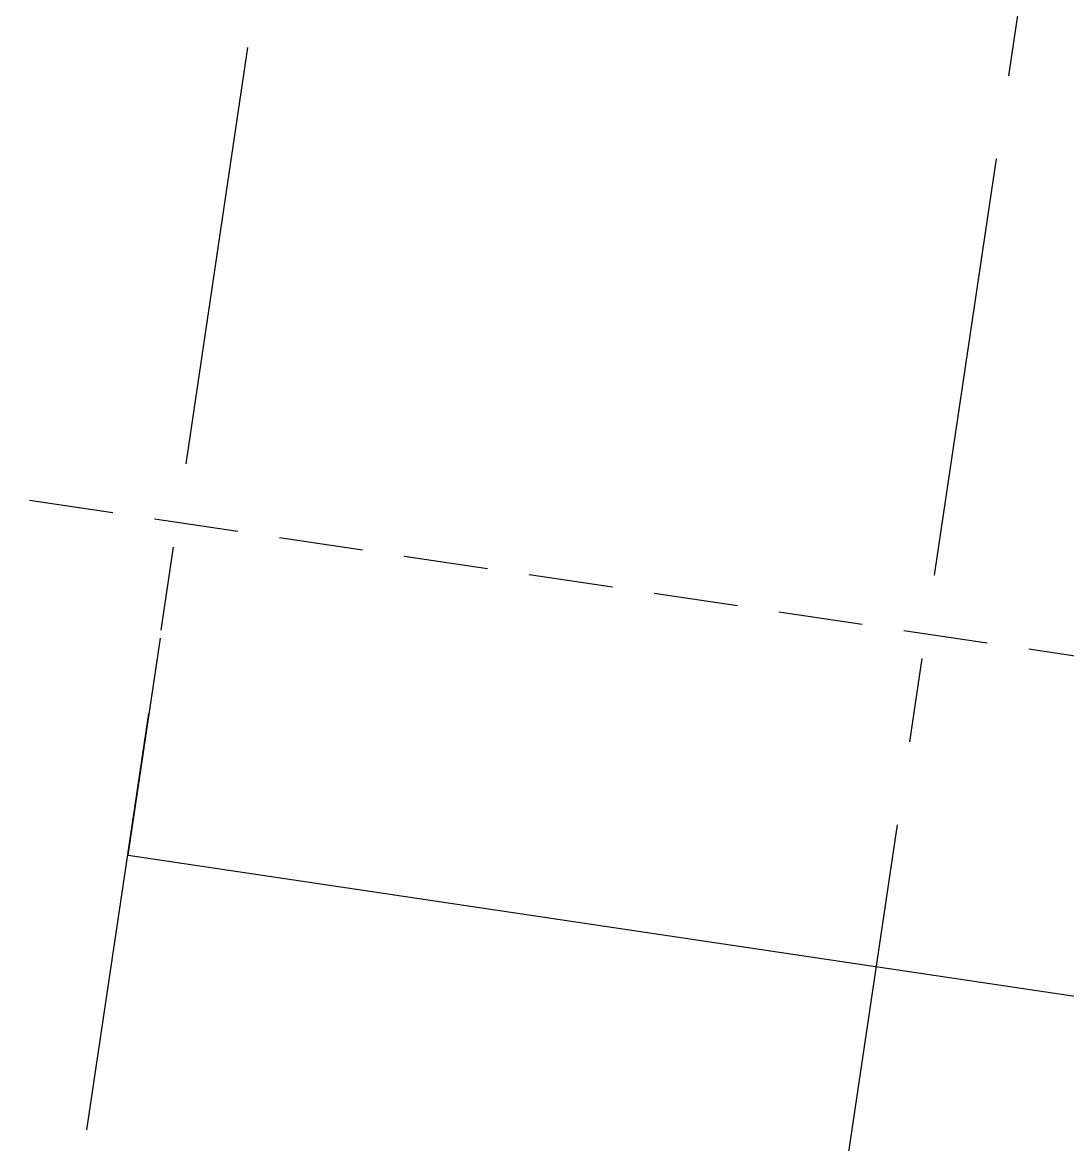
# Model space of a CAD drawing. Header units: millimetres. Extents: x 338 to 506, y 179 to 335.
# Drawn here: x 447.99 to 451.093, y 256.649 to 259.982 of the extents above; entities that cross this region are included whole.
import ezdxf

# ---------------------------------------------------------------- set-up
doc = ezdxf.new("R2010")
doc.units = ezdxf.units.MM
for name, pattern in [('CENTER', [2, 1.25, -0.25, 0.25, -0.25]), ('DASHED2', [0.375, 0.25, -0.125]), ('HIDDEN', [0.375, 0.25, -0.125])]:
    doc.linetypes.add(name, pattern=pattern)
doc.layers.add('EJES_DE_COLUMNA', color=255, linetype='DASHED2')
doc.layers.add('MUROS', color=32, linetype='Continuous')

# ---------------------------------------------------------------- blocks, each defined once
blk = doc.blocks.new('EJES_ESTRUCTURALES')
at = {"layer": 'EJES_DE_COLUMNA', "color": 9, "linetype": 'CENTER'}
for p, q in [((661.47768, 144.50228), (759.37077, 144.5063)), ((661.47768, 142.25478), (759.37077, 142.2588))]:
    blk.add_line(p, q, dxfattribs=at)
blk = doc.blocks.new('A$C7152A42C')
at = {"color": 3}
blk.add_line((83.08127, 49.21772), (83.73299, 49.21772), dxfattribs=at)
blk.add_lwpolyline([(83.08127, 49.21772), (83.08127, 44.13772)], dxfattribs=at)
at = {"layer": 'MUROS', "linetype": 'HIDDEN'}
blk.add_lwpolyline([(87.55383, 97.28772), (84.08127, 97.28772), (84.08127, 43.88841), (87.55383, 43.88841)], dxfattribs=at)
at = {"layer": 'EJES_DE_COLUMNA'}
blk.add_blockref('EJES_ESTRUCTURALES', (-631.22088, -95.28525), dxfattribs=at)

msp = doc.modelspace()

# ---------------------------------------------------------------- block references
at = {"layer": 'MUROS', "color": 32, "rotation": 81.53046525965426}
msp.add_blockref('A$C7152A42C', (484.7482, 168.0844), dxfattribs=at)

doc.saveas('drawing.dxf')
